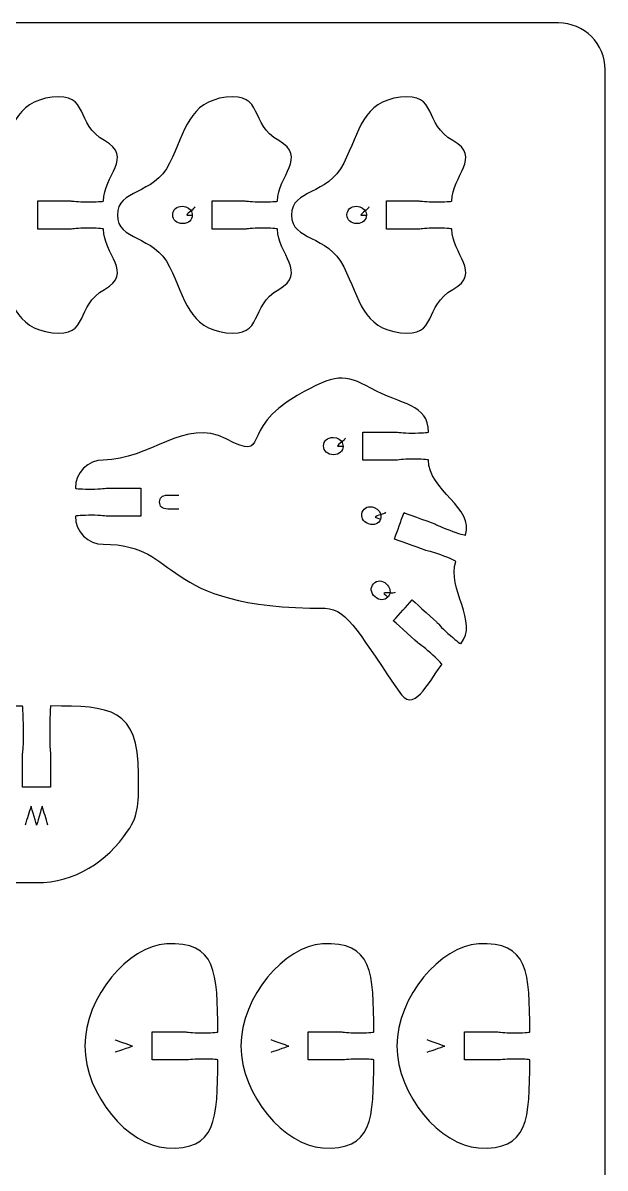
# Model space of a CAD drawing. Extents: x 0 to 300, y 0 to 300.
# Drawn here: x 237.7 to 300, y 177.7 to 300.1 of the extents above; entities that cross this region are included whole.
import ezdxf

# ---------------------------------------------------------------- set-up
doc = ezdxf.new("R2010")
doc.units = 0
doc.header["$MEASUREMENT"] = 0
doc.layers.add('DEFAULT', color=7, linetype='CONTINUOUS')

msp = doc.modelspace()

# ---------------------------------------------------------------- linework, layer by layer
at = {"layer": 'DEFAULT', "color": 1}
for points, knots in [([(295, 0.1), (198.33, 0.1), (101.67, 0.1), (5, 0.1), (2.25, 0.1), (0, 2.35), (0, 5.1), (0, 101.77), (0, 198.43), (0, 295.1), (0, 297.85), (2.25, 300.1), (5, 300.1), (101.67, 300.1), (198.33, 300.1), (295, 300.1), (297.75, 300.1), (300, 297.85), (300, 295.1), (300, 198.43), (300, 101.77), (300, 5.1), (300, 2.35), (297.75, 0.1), (295, 0.1)], [0, 0, 0, 0, 822.047, 822.047, 822.047, 823.047, 823.047, 823.047, 1645.094, 1645.094, 1645.094, 1646.094, 1646.094, 1646.094, 2468.141, 2468.141, 2468.141, 2469.141, 2469.141, 2469.141, 3291.188, 3291.188, 3291.188, 3292.188, 3292.188, 3292.188, 3292.188]), ([(246.44, 287.51), (249.6, 285.77), (246.32, 283.75), (246.32, 281.06), (246.32, 281.01), (245.54, 280.96), (244.57, 280.96), (243.61, 280.96), (243, 281.06), (242.82, 281.06), (241.66, 281.06), (240.49, 281.06), (239.32, 281.06), (239.32, 280.06), (239.32, 279.06), (239.32, 278.06), (240.49, 278.06), (241.66, 278.06), (242.82, 278.06), (243, 278.06), (243.61, 278.16), (244.57, 278.16), (245.54, 278.16), (246.32, 278.12), (246.32, 278.06), (246.32, 275.37), (249.6, 273.36), (246.44, 271.61), (243.29, 269.87), (244.87, 266.47), (240.83, 266.97), (236.8, 267.47), (236.48, 270.53), (234.76, 274.02), (233.04, 277.51), (229.18, 276.76), (229.18, 279.56), (229.18, 282.36), (233.04, 281.62), (234.76, 285.1), (236.48, 288.59), (236.8, 291.66), (240.83, 292.16), (244.87, 292.65), (243.29, 289.25), (246.44, 287.51)], [1, 1, 1, 1, 2, 2, 2, 3, 3, 3, 4, 4, 4, 13.92, 13.92, 13.92, 22.42, 22.42, 22.42, 32.34, 32.34, 32.34, 33.34, 33.34, 33.34, 34.34, 34.34, 34.34, 35.34, 35.34, 35.34, 36.34, 36.34, 36.34, 37.34, 37.34, 37.34, 38.34, 38.34, 38.34, 39.34, 39.34, 39.34, 40.34, 40.34, 40.34, 41.34, 41.34, 41.34, 41.34]), ([(265.08, 287.51), (268.23, 285.77), (264.96, 283.75), (264.96, 281.06), (264.96, 281.01), (264.18, 280.96), (263.21, 280.96), (262.24, 280.96), (261.64, 281.06), (261.46, 281.06), (260.29, 281.06), (259.13, 281.06), (257.96, 281.06), (257.96, 280.06), (257.96, 279.06), (257.96, 278.06), (259.13, 278.06), (260.29, 278.06), (261.46, 278.06), (261.64, 278.06), (262.24, 278.16), (263.21, 278.16), (264.18, 278.16), (264.96, 278.12), (264.96, 278.06), (264.96, 275.37), (268.23, 273.36), (265.08, 271.61), (261.93, 269.87), (263.5, 266.47), (259.47, 266.97), (255.43, 267.47), (255.12, 270.53), (253.4, 274.02), (251.68, 277.51), (247.81, 276.76), (247.81, 279.56), (247.81, 282.36), (251.68, 281.62), (253.4, 285.1), (255.12, 288.59), (255.43, 291.66), (259.47, 292.16), (263.5, 292.65), (261.93, 289.25), (265.08, 287.51)], [1, 1, 1, 1, 2, 2, 2, 3, 3, 3, 4, 4, 4, 13.92, 13.92, 13.92, 22.42, 22.42, 22.42, 32.34, 32.34, 32.34, 33.34, 33.34, 33.34, 34.34, 34.34, 34.34, 35.34, 35.34, 35.34, 36.34, 36.34, 36.34, 37.34, 37.34, 37.34, 38.34, 38.34, 38.34, 39.34, 39.34, 39.34, 40.34, 40.34, 40.34, 41.34, 41.34, 41.34, 41.34]), ([(283.72, 287.51), (286.87, 285.77), (283.6, 283.75), (283.6, 281.06), (283.6, 281.01), (282.81, 280.96), (281.85, 280.96), (280.88, 280.96), (280.27, 281.06), (280.1, 281.06), (278.93, 281.06), (277.76, 281.06), (276.6, 281.06), (276.6, 280.06), (276.6, 279.06), (276.6, 278.06), (277.76, 278.06), (278.93, 278.06), (280.1, 278.06), (280.27, 278.06), (280.88, 278.16), (281.85, 278.16), (282.81, 278.16), (283.6, 278.12), (283.6, 278.06), (283.6, 275.37), (286.87, 273.36), (283.72, 271.61), (280.56, 269.87), (282.14, 266.47), (278.1, 266.97), (274.07, 267.47), (273.75, 270.53), (272.03, 274.02), (270.31, 277.51), (266.45, 276.76), (266.45, 279.56), (266.45, 282.36), (270.31, 281.62), (272.03, 285.1), (273.75, 288.59), (274.07, 291.66), (278.1, 292.16), (282.14, 292.65), (280.56, 289.25), (283.72, 287.51)], [1, 1, 1, 1, 2, 2, 2, 3, 3, 3, 4, 4, 4, 13.92, 13.92, 13.92, 22.42, 22.42, 22.42, 32.34, 32.34, 32.34, 33.34, 33.34, 33.34, 34.34, 34.34, 34.34, 35.34, 35.34, 35.34, 36.34, 36.34, 36.34, 37.34, 37.34, 37.34, 38.34, 38.34, 38.34, 39.34, 39.34, 39.34, 40.34, 40.34, 40.34, 41.34, 41.34, 41.34, 41.34]), ([(245.07, 250.26), (244.1, 250.26), (243.32, 250.3), (243.32, 250.36), (243.32, 252.02), (244.66, 253.36), (246.31, 253.36), (251.22, 253.36), (255.06, 257.92), (259.44, 255.63), (264.33, 253.07), (260.62, 256.64), (267.06, 260.27), (271.14, 262.57), (272.1, 262.6), (274.92, 261.05), (278.23, 259.24), (281.09, 259.36), (281.09, 256.36), (281.09, 256.3), (280.31, 256.25), (279.34, 256.25), (278.37, 256.25), (277.76, 256.36), (277.59, 256.36), (276.42, 256.36), (275.26, 256.36), (274.09, 256.36), (274.09, 255.36), (274.09, 254.35), (274.09, 253.35), (275.26, 253.35), (276.42, 253.35), (277.59, 253.35), (277.76, 253.35), (278.37, 253.46), (279.34, 253.46), (280.31, 253.46), (281.09, 253.41), (281.09, 253.35), (281.09, 250.19), (286.09, 248.16), (285.06, 245.34), (285.04, 245.29), (284.29, 245.51), (283.38, 245.85), (282.48, 246.18), (281.94, 246.48), (281.77, 246.54), (280.95, 246.84), (278.49, 247.74), (278.49, 247.74), (278.14, 246.8), (277.8, 245.86), (277.46, 244.92), (277.46, 244.92), (279.92, 244.02), (280.74, 243.72), (280.91, 243.66), (281.51, 243.55), (282.42, 243.22), (283.33, 242.88), (284.05, 242.57), (284.03, 242.52), (283, 239.7), (286.56, 235.96), (284.55, 233.73), (284.51, 233.69), (283.9, 234.18), (283.18, 234.82), (282.46, 235.48), (282.08, 235.96), (281.95, 236.07), (281.3, 236.66), (279.35, 238.42), (279.35, 238.42), (278.68, 237.67), (278.01, 236.93), (277.34, 236.19), (277.34, 236.19), (279.29, 234.43), (279.94, 233.84), (280.07, 233.73), (280.59, 233.39), (281.3, 232.75), (282.02, 232.1), (282.58, 231.54), (282.54, 231.5), (281.53, 230.38), (279.67, 226.24), (278.22, 228.27), (273.87, 234.35), (272.52, 237.51), (270.06, 237.51), (251.7, 237.51), (254.91, 244.36), (246.31, 244.36), (244.66, 244.36), (243.32, 245.7), (243.32, 247.36), (243.32, 247.41), (244.1, 247.46), (245.07, 247.46), (246.03, 247.46), (246.64, 247.36), (246.82, 247.36), (247.98, 247.36), (249.15, 247.36), (250.31, 247.36), (250.31, 248.36), (250.31, 249.36), (250.31, 250.36), (249.15, 250.36), (247.98, 250.36), (246.82, 250.36), (246.64, 250.36), (246.03, 250.26), (245.07, 250.26)], [1, 1, 1, 1, 2, 2, 2, 3, 3, 3, 4, 4, 4, 5, 5, 5, 6, 6, 6, 7, 7, 7, 8, 8, 8, 9, 9, 9, 18.92, 18.92, 18.92, 27.43, 27.43, 27.43, 37.35, 37.35, 37.35, 38.35, 38.35, 38.35, 39.35, 39.35, 39.35, 40.35, 40.35, 40.35, 41.35, 41.35, 41.35, 42.35, 42.35, 42.35, 43.35, 43.35, 43.35, 51.843685, 51.843685, 51.843685, 52.843685, 52.843685, 52.843685, 53.843685, 53.843685, 53.843685, 54.843685, 54.843685, 54.843685, 55.843685, 55.843685, 55.843685, 56.843685, 56.843685, 56.843685, 57.843685, 57.843685, 57.843685, 58.843685, 58.843685, 58.843685, 67.353665, 67.353665, 67.353665, 68.353665, 68.353665, 68.353665, 69.353665, 69.353665, 69.353665, 70.353665, 70.353665, 70.353665, 71.353665, 71.353665, 71.353665, 72.353665, 72.353665, 72.353665, 73.353665, 73.353665, 73.353665, 74.353665, 74.353665, 74.353665, 75.353665, 75.353665, 75.353665, 76.353665, 76.353665, 76.353665, 86.273665, 86.273665, 86.273665, 94.773665, 94.773665, 94.773665, 104.693665, 104.693665, 104.693665, 105.693665, 105.693665, 105.693665, 105.693665]), ([(239.16, 208.18), (231.16, 208.18), (227.26, 208.39), (224.67, 208.39), (223.01, 208.39), (221.67, 209.73), (221.67, 211.39), (221.67, 211.44), (222.45, 211.49), (223.42, 211.49), (224.39, 211.49), (225, 211.39), (225.17, 211.39), (226.34, 211.39), (227.5, 211.39), (228.67, 211.39), (228.67, 212.39), (228.67, 213.39), (228.67, 214.39), (227.5, 214.39), (226.34, 214.39), (225.17, 214.39), (225, 214.39), (224.39, 214.29), (223.42, 214.29), (222.45, 214.29), (221.67, 214.33), (221.67, 214.39), (221.67, 216.04), (223.01, 217.38), (224.67, 217.38), (233.52, 217.38), (221.32, 227.06), (237.67, 227.06), (237.73, 226.99), (237.77, 224.59), (237.77, 223.64), (237.77, 222.67), (237.67, 222.07), (237.67, 221.89), (237.67, 220.72), (237.67, 219.56), (237.67, 218.39), (238.67, 218.39), (239.67, 218.39), (240.67, 218.39), (240.67, 219.56), (240.67, 220.72), (240.67, 221.89), (240.67, 222.07), (240.57, 222.67), (240.57, 223.64), (240.57, 224.61), (240.62, 227.07), (240.67, 227.07), (247.03, 227.07), (250.07, 226.86), (250.07, 219.77), (250.07, 216.76), (250.19, 215.56), (248.91, 213.67), (246.72, 210.45), (243.29, 208.18), (239.16, 208.18)], [1, 1, 1, 1, 2, 2, 2, 3, 3, 3, 4, 4, 4, 5, 5, 5, 14.92, 14.92, 14.92, 23.42, 23.42, 23.42, 33.34, 33.34, 33.34, 34.34, 34.34, 34.34, 35.34, 35.34, 35.34, 36.34, 36.34, 36.34, 37.34, 37.34, 37.34, 38.34, 38.34, 38.34, 39.34, 39.34, 39.34, 49.26, 49.26, 49.26, 57.76, 57.76, 57.76, 67.68, 67.68, 67.68, 68.68, 68.68, 68.68, 69.68, 69.68, 69.68, 70.68, 70.68, 70.68, 71.68, 71.68, 71.68, 72.68, 72.68, 72.68, 72.68]), ([(258.55, 189.22), (258.55, 182.86), (258.4, 179.51), (253.06, 179.82), (249, 180.05), (244.34, 185.46), (244.34, 190.72), (244.34, 195.99), (249, 201.4), (253.06, 201.63), (258.4, 201.94), (258.55, 198.59), (258.55, 192.22), (258.55, 192.17), (257.77, 192.12), (256.8, 192.12), (255.83, 192.12), (255.23, 192.22), (255.05, 192.22), (254.18, 192.22), (251.55, 192.22), (251.55, 192.22), (251.55, 191.22), (251.55, 190.22), (251.55, 189.22), (251.55, 189.22), (254.18, 189.22), (255.05, 189.22), (255.23, 189.22), (255.83, 189.32), (256.8, 189.32), (257.77, 189.32), (258.55, 189.28), (258.55, 189.22)], [1, 1, 1, 1, 2, 2, 2, 3, 3, 3, 4, 4, 4, 5, 5, 5, 6, 6, 6, 7, 7, 7, 8, 8, 8, 16.5, 16.5, 16.5, 17.5, 17.5, 17.5, 18.5, 18.5, 18.5, 19.5, 19.5, 19.5, 19.5]), ([(275.25, 189.22), (275.25, 182.86), (275.09, 179.51), (269.75, 179.82), (265.7, 180.05), (261.04, 185.46), (261.04, 190.72), (261.04, 195.99), (265.7, 201.4), (269.75, 201.63), (275.09, 201.94), (275.25, 198.59), (275.25, 192.22), (275.25, 192.17), (274.46, 192.12), (273.49, 192.12), (272.53, 192.12), (271.92, 192.22), (271.74, 192.22), (270.87, 192.22), (268.24, 192.22), (268.24, 192.22), (268.24, 191.22), (268.24, 190.22), (268.24, 189.22), (268.24, 189.22), (270.87, 189.22), (271.74, 189.22), (271.92, 189.22), (272.53, 189.32), (273.49, 189.32), (274.46, 189.32), (275.25, 189.28), (275.25, 189.22)], [1, 1, 1, 1, 2, 2, 2, 3, 3, 3, 4, 4, 4, 5, 5, 5, 6, 6, 6, 7, 7, 7, 8, 8, 8, 16.5, 16.5, 16.5, 17.5, 17.5, 17.5, 18.5, 18.5, 18.5, 19.5, 19.5, 19.5, 19.5]), ([(291.94, 189.22), (291.94, 182.86), (291.79, 179.51), (286.45, 179.82), (282.39, 180.05), (277.73, 185.46), (277.73, 190.72), (277.73, 195.99), (282.39, 201.4), (286.45, 201.63), (291.79, 201.94), (291.94, 198.59), (291.94, 192.22), (291.94, 192.17), (291.16, 192.12), (290.19, 192.12), (289.22, 192.12), (288.62, 192.22), (288.44, 192.22), (287.56, 192.22), (284.94, 192.22), (284.94, 192.22), (284.94, 191.22), (284.94, 190.22), (284.94, 189.22), (284.94, 189.22), (287.56, 189.22), (288.44, 189.22), (288.62, 189.22), (289.22, 189.32), (290.19, 189.32), (291.16, 189.32), (291.94, 189.28), (291.94, 189.22)], [1, 1, 1, 1, 2, 2, 2, 3, 3, 3, 4, 4, 4, 5, 5, 5, 6, 6, 6, 7, 7, 7, 8, 8, 8, 16.5, 16.5, 16.5, 17.5, 17.5, 17.5, 18.5, 18.5, 18.5, 19.5, 19.5, 19.5, 19.5])]:
    msp.add_open_spline(points, degree=3, knots=knots, dxfattribs=at)
at = {"layer": 'DEFAULT', "color": 250}
for points, knots in [([(256.09, 280.43), (256.02, 280.15), (255.31, 279.8), (255.23, 279.56), (255.22, 279.52), (255.83, 279.57), (255.83, 279.53), (255.81, 279.05), (255.46, 278.64), (254.81, 278.64), (254.16, 278.64), (253.74, 279.03), (253.74, 279.58), (253.74, 280.13), (254.17, 280.49), (254.77, 280.49), (255.28, 280.49), (255.65, 280.17), (255.74, 279.94), (255.82, 279.71), (255.83, 279.56), (255.83, 279.56)], [0, 0, 0, 0, 1, 1, 1, 2, 2, 2, 3, 3, 3, 4, 4, 4, 5, 5, 5, 6, 6, 6, 7, 7, 7, 7]), ([(274.73, 280.43), (274.66, 280.15), (273.95, 279.8), (273.87, 279.56), (273.86, 279.52), (274.47, 279.57), (274.47, 279.53), (274.45, 279.05), (274.09, 278.64), (273.44, 278.64), (272.8, 278.64), (272.38, 279.03), (272.38, 279.58), (272.38, 280.13), (272.8, 280.49), (273.4, 280.49), (273.92, 280.49), (274.29, 280.17), (274.37, 279.94), (274.46, 279.71), (274.47, 279.56), (274.47, 279.56)], [0, 0, 0, 0, 1, 1, 1, 2, 2, 2, 3, 3, 3, 4, 4, 4, 5, 5, 5, 6, 6, 6, 7, 7, 7, 7]), ([(272.22, 255.72), (272.15, 255.45), (271.45, 255.09), (271.37, 254.85), (271.35, 254.81), (271.96, 254.86), (271.96, 254.82), (271.94, 254.34), (271.59, 253.93), (270.94, 253.93), (270.29, 253.93), (269.87, 254.33), (269.87, 254.87), (269.87, 255.42), (270.3, 255.78), (270.9, 255.78), (271.42, 255.78), (271.79, 255.46), (271.87, 255.24), (271.95, 255.01), (271.96, 254.85), (271.96, 254.85)], [0, 0, 0, 0, 1, 1, 1, 2, 2, 2, 3, 3, 3, 4, 4, 4, 5, 5, 5, 6, 6, 6, 7, 7, 7, 7]), ([(254.38, 248.12), (253.99, 248.12), (253.6, 248.12), (253.21, 248.12), (252.58, 248.12), (252.33, 248.44), (252.33, 248.88), (252.33, 249.29), (252.57, 249.61), (253.19, 249.61), (253.59, 249.61), (253.99, 249.61), (254.38, 249.61)], [0, 0, 0, 0, 3.34, 3.34, 3.34, 4.34, 4.34, 4.34, 5.34, 5.34, 5.34, 8.714, 8.714, 8.714, 8.714]), ([(276.51, 247.78), (276.35, 247.55), (275.57, 247.46), (275.41, 247.27), (275.38, 247.23), (275.97, 247.07), (275.96, 247.03), (275.78, 246.59), (275.31, 246.32), (274.69, 246.55), (274.09, 246.77), (273.83, 247.28), (274.02, 247.79), (274.2, 248.31), (274.73, 248.5), (275.29, 248.3), (275.77, 248.12), (276.02, 247.7), (276.02, 247.45), (276.02, 247.21), (275.97, 247.06), (275.97, 247.06)], [0, 0, 0, 0, 1, 1, 1, 2, 2, 2, 3, 3, 3, 4, 4, 4, 5, 5, 5, 6, 6, 6, 7, 7, 7, 7]), ([(277.54, 239.19), (277.3, 239.04), (276.54, 239.25), (276.32, 239.13), (276.28, 239.11), (276.77, 238.73), (276.74, 238.71), (276.41, 238.36), (275.87, 238.29), (275.38, 238.73), (274.9, 239.16), (274.86, 239.74), (275.22, 240.14), (275.59, 240.55), (276.15, 240.53), (276.59, 240.13), (276.98, 239.78), (277.04, 239.3), (276.95, 239.07), (276.86, 238.85), (276.76, 238.73), (276.76, 238.73)], [0, 0, 0, 0, 1, 1, 1, 2, 2, 2, 3, 3, 3, 4, 4, 4, 5, 5, 5, 6, 6, 6, 7, 7, 7, 7]), ([(240.39, 214.34), (240.18, 215.01), (239.97, 215.69), (239.76, 216.36), (239.69, 216.11), (239.17, 214.34), (239.17, 214.34), (239.17, 214.34), (238.65, 216.11), (238.58, 216.36), (238.37, 215.69), (238.16, 215.01), (237.95, 214.34)], [0, 0, 0, 0, 5.999747, 5.999747, 5.999747, 6.999747, 6.999747, 6.999747, 7.999747, 7.999747, 7.999747, 13.999494, 13.999494, 13.999494, 13.999494]), ([(247.56, 190.07), (247.56, 190.07), (249.2, 190.63), (249.45, 190.7), (249.2, 190.77), (247.56, 191.37), (247.56, 191.37)], [0, 0, 0, 0, 1.02, 1.02, 1.02, 2.02, 2.02, 2.02, 2.02]), ([(264.26, 190.07), (264.26, 190.07), (265.89, 190.63), (266.15, 190.7), (265.9, 190.77), (264.26, 191.37), (264.26, 191.37)], [0, 0, 0, 0, 1.02, 1.02, 1.02, 2.02, 2.02, 2.02, 2.02]), ([(280.95, 190.07), (280.95, 190.07), (282.59, 190.63), (282.84, 190.7), (282.59, 190.77), (280.95, 191.37), (280.95, 191.37)], [0, 0, 0, 0, 1.02, 1.02, 1.02, 2.02, 2.02, 2.02, 2.02])]:
    msp.add_open_spline(points, degree=3, knots=knots, dxfattribs=at)

doc.saveas('drawing.dxf')
